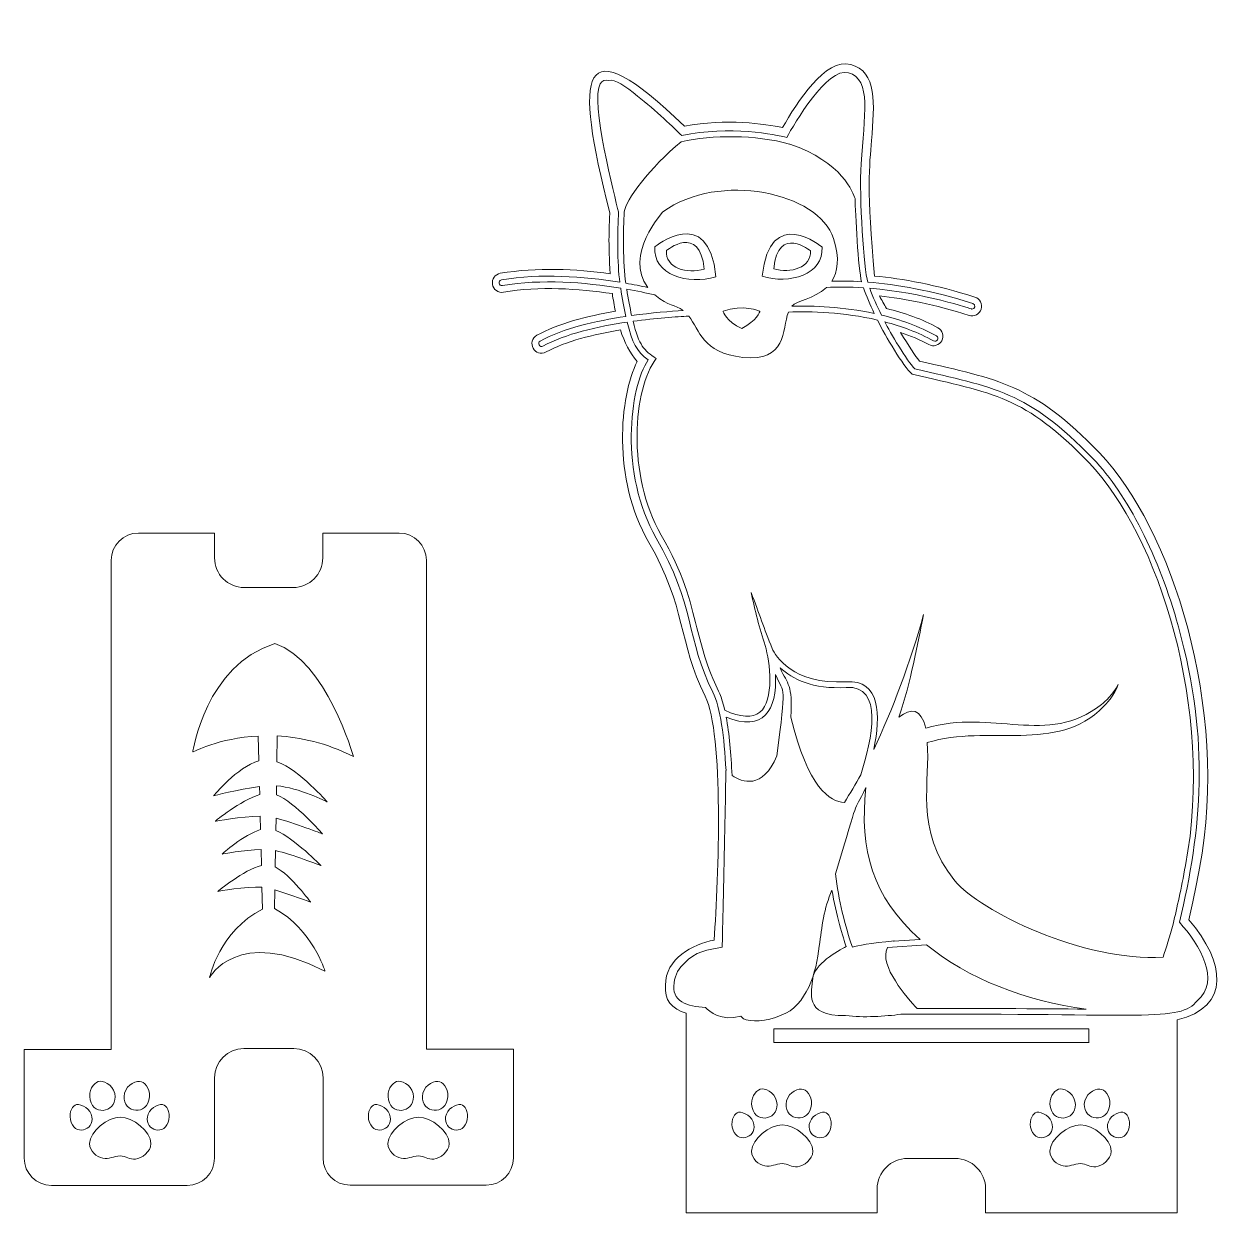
# Model space of a CAD drawing. Header units: inches. Extents: x 102 to 732, y 110 to 730.
import ezdxf

# ---------------------------------------------------------------- set-up
doc = ezdxf.new("R2010")
doc.units = ezdxf.units.IN
doc.header["$MEASUREMENT"] = 0
doc.layers.add('_U+0421_U+043B_U+043E_U+0439 1', color=7, linetype='Continuous')

# ---------------------------------------------------------------- blocks, each defined once
blk = doc.blocks.new('block 2')
at = {"layer": '_U+0421_U+043B_U+043E_U+0439 1', "color": 1, "lineweight": 9, "true_color": 0xff0000}
blk.add_lwpolyline([(657.61, 198.4), (493.21, 198.4), (493.21, 205.5), (657.51, 205.5), (657.51, 198.4), (657.61, 198.4)], dxfattribs=at)
for points, knots in [([(709.58, 262.39), (711.48, 270.48), (713.36, 279.53), (715.21, 289.35), (730.94, 373.25), (700.34, 467.11), (662.96, 505.95), (628.14, 542.14), (610.23, 544.15), (569.07, 553.88), (567.02, 556.31), (563.42, 561.85), (559.26, 568.73), (564.38, 567.02), (569.35, 564.96), (573.97, 562.45), (576.4, 561.14), (579.43, 562.04), (580.75, 564.46), (582.06, 566.89), (581.16, 569.92), (578.74, 571.24), (570.41, 575.76), (561.18, 578.97), (551.92, 581.24), (550.67, 583.43), (549.42, 585.64), (548.2, 587.84), (561.47, 586.4), (577.15, 583.37), (594.95, 577.67), (597.58, 576.83), (600.4, 578.28), (601.24, 580.91), (602.08, 583.54), (600.63, 586.35), (598, 587.19), (577.86, 593.65), (560.33, 596.85), (545.72, 598.21), (541.38, 642.28), (543.03, 656.39), (544.07, 668.84), (545.67, 688.13), (547.06, 704.8), (533.22, 708.57), (520.07, 712.16), (505.22, 688.65), (497.63, 675.63), (488.76, 677.45), (468.32, 680.56), (446.55, 676.32), (391.53, 729.58), (388.65, 705.22), (407.59, 631.22), (407.31, 626.8), (406.68, 613.85), (407.8, 599.35), (389.97, 601.84), (369.49, 602.9), (350.47, 599.61), (347.74, 599.14), (345.92, 596.55), (346.39, 593.83), (346.86, 591.11), (349.44, 589.29), (352.17, 589.75), (370.78, 592.97), (391.27, 591.66), (408.91, 589.01), (409.33, 585.92), (409.86, 582.83), (410.5, 579.81), (395.92, 577.34), (380.62, 573.45), (369.58, 567.33), (363.83, 564.14), (368.62, 555.36), (374.43, 558.58), (384.55, 564.19), (399.13, 567.79), (413.09, 570.08), (415.22, 563.62), (418.08, 557.88), (421.91, 553.65), (412.72, 535.46), (408.58, 492.69), (427.95, 459.27), (447.47, 425.6), (443.32, 407.01), (457.27, 379.1), (467.23, 359.19), (464.31, 284.57), (462, 251.9), (450.78, 249.43), (436.52, 242.48), (436.63, 228.11), (435.83, 220.89), (440.01, 215.88), (447.37, 213.68), (447.37, 213.68), (447.37, 109.65), (447.37, 109.65), (447.37, 109.65), (547, 109.59), (547, 109.59), (547, 109.59), (547, 122), (547, 122), (547, 130.83), (554.16, 137.99), (562.99, 137.99), (562.99, 137.99), (587.62, 137.99), (587.62, 137.99), (596.45, 137.99), (603.6, 130.83), (603.6, 122), (603.6, 122), (603.6, 109.59), (603.6, 109.59), (603.6, 109.59), (703.42, 109.59), (703.42, 109.59), (703.42, 109.59), (703.42, 210.2), (703.42, 210.2), (731.5, 216.94), (728.7, 240.33), (709.58, 262.39)], [0, 0, 0, 0, 1, 1, 1, 2, 2, 2, 3, 3, 3, 4, 4, 4, 5, 5, 5, 6, 6, 6, 7, 7, 7, 8, 8, 8, 9, 9, 9, 10, 10, 10, 11, 11, 11, 12, 12, 12, 13, 13, 13, 14, 14, 14, 15, 15, 15, 16, 16, 16, 17, 17, 17, 18, 18, 18, 19, 19, 19, 20, 20, 20, 21, 21, 21, 22, 22, 22, 23, 23, 23, 24, 24, 24, 25, 25, 25, 26, 26, 26, 27, 27, 27, 28, 28, 28, 29, 29, 29, 30, 30, 30, 31, 31, 31, 32, 32, 32, 33, 33, 33, 34, 34, 34, 35, 35, 35, 36, 36, 36, 37, 37, 37, 38, 38, 38, 39, 39, 39, 40, 40, 40, 41, 41, 41, 42, 42, 42, 43, 43, 43, 43]), ([(437.07, 611.45), (437.07, 611.45), (454.4, 625.76), (456.88, 601.82), (447.8, 599.07), (436.52, 602.37), (437.07, 611.45)], [0, 0, 0, 0, 1, 1, 1, 2, 2, 2, 2]), ([(512.24, 611.34), (512.77, 602.57), (501.87, 599.38), (493.09, 602.04), (495.49, 625.17), (512.24, 611.34), (512.24, 611.34)], [0, 0, 0, 0, 1, 1, 1, 2, 2, 2, 2]), ([(311.92, 194.93), (311.92, 194.93), (311.92, 449.93), (311.92, 449.93), (311.92, 457.73), (305.62, 464.13), (297.72, 464.13), (280.7, 464.13), (275.06, 464.13), (257.88, 464.13), (257.88, 464.13), (257.88, 451.23), (257.88, 451.23), (257.88, 442.67), (250.94, 435.73), (242.38, 435.73), (242.38, 435.73), (216.92, 435.73), (216.92, 435.73), (208.36, 435.73), (201.42, 442.67), (201.42, 451.23), (201.42, 451.23), (201.42, 464.13), (201.42, 464.13), (201.42, 464.13), (161.72, 464.13), (161.72, 464.13), (153.92, 464.13), (147.52, 457.83), (147.52, 449.93), (147.52, 449.93), (147.52, 194.83), (147.52, 194.83), (147.52, 194.83), (102.12, 194.83), (102.12, 194.83), (102.12, 194.83), (102.12, 138.13), (102.12, 138.13), (102.12, 130.33), (108.42, 123.93), (116.32, 123.93), (116.32, 123.93), (187.22, 123.93), (187.22, 123.93), (195.02, 123.93), (201.42, 130.23), (201.42, 138.13), (201.42, 138.13), (201.42, 180.04), (201.42, 180.04), (201.42, 188.48), (208.27, 195.33), (216.71, 195.33), (216.71, 195.33), (242.74, 195.33), (242.74, 195.33), (251.18, 195.33), (258.02, 188.48), (258.02, 180.04), (258.02, 180.04), (258.02, 138.23), (258.02, 138.23), (258.02, 130.43), (264.32, 124.03), (272.22, 124.03), (272.22, 124.03), (343.12, 124.03), (343.12, 124.03), (350.92, 124.03), (357.32, 130.33), (357.32, 138.23), (357.32, 138.23), (357.32, 194.93), (357.32, 194.93), (357.32, 194.93), (311.92, 194.93), (311.92, 194.93)], [0, 0, 0, 0, 1, 1, 1, 2, 2, 2, 3, 3, 3, 4, 4, 4, 5, 5, 5, 6, 6, 6, 7, 7, 7, 8, 8, 8, 9, 9, 9, 10, 10, 10, 11, 11, 11, 12, 12, 12, 13, 13, 13, 14, 14, 14, 15, 15, 15, 16, 16, 16, 17, 17, 17, 18, 18, 18, 19, 19, 19, 20, 20, 20, 21, 21, 21, 22, 22, 22, 23, 23, 23, 24, 24, 24, 25, 25, 25, 26, 26, 26, 26]), ([(234.18, 358.31), (234.18, 358.31), (233.97, 344.91), (233.97, 344.91), (245.96, 340.41), (260.12, 323.92), (260.12, 323.92), (260.12, 323.92), (245.44, 331.39), (233.77, 332.33), (233.77, 332.33), (233.69, 327.69), (233.69, 327.69), (243.64, 323.67), (257.67, 307.29), (257.67, 307.29), (257.67, 307.29), (242.76, 313.08), (233.5, 315.41), (233.5, 315.41), (233.39, 308.99), (233.39, 308.99), (242.93, 305), (257.03, 290.68), (257.03, 290.68), (257.03, 290.68), (241.55, 296.69), (233.23, 298.52), (233.23, 298.52), (233.09, 290), (233.09, 290), (241.32, 285.71), (251.56, 271.6), (251.56, 271.6), (251.56, 271.6), (240.87, 275.74), (232.9, 278.01), (232.9, 278.01), (232.74, 268.35), (232.74, 268.35), (252.69, 257.23), (259.02, 235.7), (259.02, 235.7), (213.39, 259.23), (198.82, 232.3), (198.82, 232.3), (198.82, 232.3), (204.1, 256.8), (226.44, 267.98), (226.44, 267.98), (226.16, 279.4), (226.16, 279.4), (217.75, 280.02), (203.13, 277.27), (203.13, 277.27), (203.13, 277.27), (216.81, 288.5), (225.88, 290.81), (225.88, 290.81), (225.68, 299.08), (225.68, 299.08), (216.78, 298.86), (205.41, 296.72), (205.41, 296.72), (205.41, 296.72), (216.56, 306.91), (225.42, 309.45), (225.42, 309.45), (225.25, 316.41), (225.25, 316.41), (215.43, 316.42), (201.73, 313.84), (201.73, 313.84), (201.73, 313.84), (214.94, 324.69), (224.97, 327.78), (224.97, 327.78), (224.87, 331.89), (224.87, 331.89), (213.69, 330.51), (200.98, 327.13), (200.98, 327.13), (200.98, 327.13), (213.18, 342.07), (224.54, 345.37), (224.54, 345.37), (224.22, 358.3), (224.22, 358.3), (203.7, 357.22), (190.08, 349.97), (190.08, 349.97), (190.08, 349.97), (196.7, 395.25), (232.8, 406.48), (259.83, 397.8), (273.89, 347.57), (273.89, 347.57), (259.67, 354.8), (246.11, 357.71), (234.18, 358.31)], [0, 0, 0, 0, 1, 1, 1, 2, 2, 2, 3, 3, 3, 4, 4, 4, 5, 5, 5, 6, 6, 6, 7, 7, 7, 8, 8, 8, 9, 9, 9, 10, 10, 10, 11, 11, 11, 12, 12, 12, 13, 13, 13, 14, 14, 14, 15, 15, 15, 16, 16, 16, 17, 17, 17, 18, 18, 18, 19, 19, 19, 20, 20, 20, 21, 21, 21, 22, 22, 22, 23, 23, 23, 24, 24, 24, 25, 25, 25, 26, 26, 26, 27, 27, 27, 28, 28, 28, 29, 29, 29, 30, 30, 30, 31, 31, 31, 32, 32, 32, 33, 33, 33, 33]), ([(140.72, 178.05), (143.05, 178.83), (148.24, 176.69), (149.36, 171.8), (151.46, 162.59), (138.65, 159.3), (136.55, 168.51), (135.43, 173.4), (138.39, 177.27), (140.72, 178.05)], [0, 0, 0, 0, 1, 1, 1, 2, 2, 2, 3, 3, 3, 3]), ([(154.49, 171.96), (155.73, 176.82), (161.04, 178.84), (163.36, 178.01), (165.67, 177.17), (168.46, 173.22), (167.22, 168.36), (164.9, 159.21), (152.17, 162.81), (154.49, 171.96)], [0, 0, 0, 0, 1, 1, 1, 2, 2, 2, 3, 3, 3, 3]), ([(296.31, 178.05), (298.64, 178.83), (303.83, 176.69), (304.95, 171.8), (307.05, 162.59), (294.24, 159.3), (292.14, 168.51), (291.02, 173.4), (293.98, 177.27), (296.31, 178.05)], [0, 0, 0, 0, 1, 1, 1, 2, 2, 2, 3, 3, 3, 3]), ([(310.08, 171.96), (311.32, 176.82), (316.63, 178.84), (318.95, 178.01), (321.26, 177.17), (324.04, 173.22), (322.81, 168.36), (320.49, 159.21), (307.76, 162.81), (310.08, 171.96)], [0, 0, 0, 0, 1, 1, 1, 2, 2, 2, 3, 3, 3, 3]), ([(126.65, 156.71), (125.12, 160.71), (126.8, 164.88), (128.67, 165.82), (130.55, 166.76), (135.56, 165.03), (137.09, 161.03), (139.97, 153.49), (129.53, 149.17), (126.65, 156.71)], [0, 0, 0, 0, 1, 1, 1, 2, 2, 2, 3, 3, 3, 3]), ([(177.21, 156.71), (174.33, 149.17), (163.89, 153.49), (166.77, 161.03), (168.3, 165.03), (173.31, 166.76), (175.18, 165.82), (177.06, 164.88), (178.74, 160.71), (177.21, 156.71)], [0, 0, 0, 0, 1, 1, 1, 2, 2, 2, 3, 3, 3, 3]), ([(282.24, 156.71), (280.71, 160.71), (282.39, 164.88), (284.26, 165.82), (286.14, 166.76), (291.15, 165.03), (292.68, 161.03), (295.56, 153.49), (285.12, 149.17), (282.24, 156.71)], [0, 0, 0, 0, 1, 1, 1, 2, 2, 2, 3, 3, 3, 3]), ([(332.8, 156.71), (329.92, 149.17), (319.48, 153.49), (322.36, 161.03), (323.89, 165.03), (328.9, 166.76), (330.77, 165.82), (332.65, 164.88), (334.33, 160.71), (332.8, 156.71)], [0, 0, 0, 0, 1, 1, 1, 2, 2, 2, 3, 3, 3, 3]), ([(160.28, 137.67), (157.19, 137.26), (155.19, 139.28), (152.27, 139.28), (148.87, 139.28), (146.34, 137.33), (143.14, 138.05), (139.94, 138.77), (136.3, 141.69), (136.3, 145.69), (136.3, 152.19), (145.8, 159.47), (152.27, 159.47), (158.74, 159.47), (168.23, 152.19), (168.23, 145.69), (168.23, 141.34), (163.37, 138.08), (160.28, 137.67)], [0, 0, 0, 0, 1, 1, 1, 2, 2, 2, 3, 3, 3, 4, 4, 4, 5, 5, 5, 6, 6, 6, 6]), ([(315.87, 137.67), (312.77, 137.26), (310.78, 139.28), (307.86, 139.28), (304.46, 139.28), (301.93, 137.33), (298.73, 138.05), (295.53, 138.77), (291.89, 141.69), (291.89, 145.69), (291.89, 152.19), (301.39, 159.47), (307.86, 159.47), (314.32, 159.47), (323.82, 152.19), (323.82, 145.69), (323.82, 141.34), (318.96, 138.08), (315.87, 137.67)], [0, 0, 0, 0, 1, 1, 1, 2, 2, 2, 3, 3, 3, 4, 4, 4, 5, 5, 5, 6, 6, 6, 6])]:
    blk.add_open_spline(points, degree=3, knots=knots, dxfattribs=at)
at = {"layer": '_U+0421_U+043B_U+043E_U+0439 1', "color": 7, "lineweight": 9, "true_color": 0xffffff}
for points, knots in [([(714.06, 220.3), (704.49, 208.69), (687.35, 213.99), (559.36, 213.15), (551.34, 212.14), (539.92, 211.23), (530.59, 212.54), (507.88, 211.98), (513.18, 225.22), (513.48, 231.85), (513.8, 238.92), (526.6, 246.29), (530.82, 248.53), (529.52, 252.51), (525.46, 265.49), (523.42, 277.88), (519.26, 268.58), (518.21, 258.55), (516.8, 248.77), (515.4, 234.92), (510.17, 217.45), (497, 212.67), (489.24, 209.25), (480.73, 208.97), (477.25, 210.81), (477.25, 210.81), (476.03, 211.94), (475.95, 212.25), (465.92, 209), (459.31, 214.86), (457.48, 216.78), (448.04, 216.86), (439.34, 220.21), (441.19, 229.52), (441.54, 233.95), (443.72, 237.37), (446.69, 240), (451.63, 245.76), (458.93, 246.93), (466.24, 248.1), (466.26, 248.44), (468.14, 339.95), (468.14, 340.29), (468.14, 340.29), (468.16, 340.27), (468.19, 340.24), (467.31, 357.8), (465.29, 373.15), (461.3, 381.12), (447.67, 408.39), (451.75, 427.2), (431.84, 461.53), (412.35, 495.17), (417.93, 540.03), (427.54, 554.44), (421.52, 558.91), (419.27, 563.65), (416.71, 574.17), (401.21, 571.87), (384.25, 568.03), (372.73, 561.64), (371, 560.68), (369.55, 563.31), (371.28, 564.27), (383.2, 570.88), (400.36, 574.82), (416.01, 577.16), (415.03, 581.55), (414.12, 586.43), (413.27, 591.86), (394.51, 594.94), (371.96, 596.73), (351.57, 593.21), (349.63, 592.86), (349.1, 595.82), (351.06, 596.16), (371.47, 599.69), (393.95, 597.99), (412.8, 594.96), (411.42, 604.36), (411.6, 622.2), (412.13, 631.64), (410.32, 638.57), (397.26, 689.69), (402.58, 698.52), (403.6, 700.21), (405.05, 700.56), (406.98, 700.26), (410.18, 701.09), (415.94, 697.23), (422.02, 691.93), (431.45, 684.77), (441.42, 675.1), (445.12, 671.43), (470.08, 676.9), (494.38, 671.83), (499.88, 670.52), (503.67, 677.37), (520.94, 707.26), (532.04, 704.23), (544.4, 700.86), (540.18, 681.84), (538.64, 656.7), (537.57, 639.21), (540.17, 601.36), (542.1, 595.03), (557.07, 593.88), (575.47, 590.74), (596.94, 583.86), (598.56, 583.34), (598.19, 580.94), (596.48, 580.94), (596.48, 580.94), (571.07, 589.58), (543.16, 591.85), (544.78, 587.31), (546.9, 582.62), (549.25, 577.84), (558.99, 575.47), (568.83, 572.01), (577.94, 566.97), (579.66, 566.02), (578.23, 563.38), (576.48, 564.35), (568.4, 568.82), (559.7, 572.03), (551.01, 574.31), (553.71, 568.97), (562.56, 553.81), (566.71, 549.82), (608.04, 540), (625.51, 538.38), (659.72, 502.83), (677.54, 484.32), (694.15, 451.59), (704.17, 415.27), (720.75, 355.19), (716.25, 309.44), (704.66, 261.13), (715.51, 249.36), (726.25, 230.72), (714.06, 220.3)], [0, 0, 0, 0, 1, 1, 1, 2, 2, 2, 3, 3, 3, 4, 4, 4, 5, 5, 5, 6, 6, 6, 7, 7, 7, 8, 8, 8, 9, 9, 9, 10, 10, 10, 11, 11, 11, 12, 12, 12, 13, 13, 13, 14, 14, 14, 15, 15, 15, 16, 16, 16, 17, 17, 17, 18, 18, 18, 19, 19, 19, 20, 20, 20, 21, 21, 21, 22, 22, 22, 23, 23, 23, 24, 24, 24, 25, 25, 25, 26, 26, 26, 27, 27, 27, 28, 28, 28, 29, 29, 29, 30, 30, 30, 31, 31, 31, 32, 32, 32, 33, 33, 33, 34, 34, 34, 35, 35, 35, 36, 36, 36, 37, 37, 37, 38, 38, 38, 39, 39, 39, 40, 40, 40, 41, 41, 41, 42, 42, 42, 43, 43, 43, 44, 44, 44, 45, 45, 45, 46, 46, 46, 47, 47, 47, 47]), ([(427.4, 592.26), (414.65, 609.06), (435.31, 631.7), (435.31, 631.7), (464.64, 652.94), (516.64, 641.79), (524.24, 617.79), (527.58, 607.25), (526.52, 600.31), (523.32, 595.5), (527.95, 595.64), (533.17, 595.58), (538.92, 595.24), (537.15, 601.36), (535.66, 631.52), (535.47, 638.66), (534.73, 641.25), (528.97, 657.79), (501.4, 667.03), (501.4, 667.03), (501.39, 667.03), (501.39, 667.03), (483.53, 671.89), (461.07, 672), (444.75, 668.27), (428.72, 654.92), (415.51, 637.54), (415.14, 631.69), (414.58, 622.64), (414.39, 604.54), (415.9, 594.45), (419.94, 593.76), (423.8, 593.02), (427.4, 592.26)], [0, 0, 0, 0, 1, 1, 1, 2, 2, 2, 3, 3, 3, 4, 4, 4, 5, 5, 5, 6, 6, 6, 7, 7, 7, 8, 8, 8, 9, 9, 9, 10, 10, 10, 11, 11, 11, 11]), ([(431, 613.39), (430.11, 598.74), (448.31, 593.42), (462.96, 597.86), (458.96, 636.47), (431, 613.39), (431, 613.39)], [0, 0, 0, 0, 1, 1, 1, 2, 2, 2, 2]), ([(518.3, 613.28), (518.3, 613.28), (490.93, 635.88), (487.01, 598.07), (501.36, 593.73), (519.17, 598.94), (518.3, 613.28)], [0, 0, 0, 0, 1, 1, 1, 2, 2, 2, 2]), ([(539.91, 592.08), (532.58, 592.55), (526.1, 592.56), (520.57, 592.29), (513.78, 585.96), (505.19, 585.65), (502.49, 582.47), (513.71, 582.73), (529.33, 582.17), (545.5, 578.7), (543.33, 583.24), (541.39, 587.71), (539.91, 592.08)], [0, 0, 0, 0, 1, 1, 1, 2, 2, 2, 3, 3, 3, 4, 4, 4, 4]), ([(418.98, 577.59), (429.59, 579.06), (439.27, 579.82), (445.85, 580.19), (441.33, 583.68), (438.56, 582.01), (431.08, 588.39), (426.62, 589.39), (421.67, 590.41), (416.39, 591.33), (417.19, 586.28), (418.06, 581.71), (418.98, 577.59)], [0, 0, 0, 0, 1, 1, 1, 2, 2, 2, 3, 3, 3, 4, 4, 4, 4]), ([(701.48, 260.11), (701.48, 260.11), (701.36, 260.24), (701.36, 260.24), (703.5, 269.14), (705.49, 278.24), (707.84, 290.73), (723.13, 372.29), (693.65, 463.25), (657.56, 500.74), (623.82, 535.81), (607.88, 536.92), (565.26, 547.08), (560.45, 551.35), (551.5, 566.56), (547.19, 575.25), (529.6, 579.33), (512.42, 579.8), (500.76, 579.42), (497.22, 570.27), (500.02, 553.14), (476.96, 555.78), (455.5, 558.25), (454.67, 569.84), (448.72, 577.32), (442.41, 577), (431.63, 576.24), (419.69, 574.6), (422.84, 561.79), (425.41, 559.49), (431.82, 555.12), (419.75, 539.86), (416.24, 494.43), (434.44, 463.04), (445.85, 443.36), (449.48, 428.83), (453, 414.78), (461.45, 380.99), (464.01, 387.21), (467.53, 371.71), (475.87, 367.93), (482.04, 367.6), (485.87, 370.73), (493.36, 376.85), (491.35, 396.83), (488.54, 405.45), (485.71, 414.57), (483.24, 423.78), (481.31, 433.12), (485.49, 421.96), (488.03, 414.71), (492.28, 403.91), (493.94, 400.38), (502.88, 384.89), (530.75, 386.61), (548.83, 387.74), (549.05, 368.97), (545.21, 351.33), (554.62, 370.99), (564.55, 397.09), (571.24, 421.62), (567.94, 405.88), (564.75, 386.86), (558.35, 368.2), (564.85, 373.01), (569.8, 372.86), (572.35, 362.31), (607.28, 372.91), (635.43, 352.5), (664.07, 374.71), (665.91, 376.41), (670.05, 379.88), (672.64, 385.12), (672.64, 385.12), (672.65, 385.12), (672.65, 385.12), (670.6, 379.1), (666.09, 374.74), (665.08, 373.61), (640.61, 348.7), (605.18, 364.78), (573.1, 354.83), (575.1, 336.14), (565.97, 309.21), (587.54, 282.78), (600.56, 266.84), (654.52, 240.52), (696.14, 242.95), (697.73, 248.1), (699.61, 253.09), (701.34, 260.23), (701.34, 260.23), (701.4, 260.18), (701.48, 260.11)], [0, 0, 0, 0, 1, 1, 1, 2, 2, 2, 3, 3, 3, 4, 4, 4, 5, 5, 5, 6, 6, 6, 7, 7, 7, 8, 8, 8, 9, 9, 9, 10, 10, 10, 11, 11, 11, 12, 12, 12, 13, 13, 13, 14, 14, 14, 15, 15, 15, 16, 16, 16, 17, 17, 17, 18, 18, 18, 19, 19, 19, 20, 20, 20, 21, 21, 21, 22, 22, 22, 23, 23, 23, 24, 24, 24, 25, 25, 25, 26, 26, 26, 27, 27, 27, 28, 28, 28, 29, 29, 29, 30, 30, 30, 31, 31, 31, 31]), ([(466.64, 579.79), (466.64, 579.79), (468.14, 574.54), (476.39, 570.79), (484.14, 574.79), (485.89, 579.79), (485.89, 579.79), (485.89, 579.79), (476.89, 583.79), (466.64, 579.79)], [0, 0, 0, 0, 1, 1, 1, 2, 2, 2, 3, 3, 3, 3]), ([(493.98, 390.43), (494.91, 371.57), (487.58, 360.31), (468.27, 368.13), (469.89, 359.57), (470.84, 349.01), (471.35, 337.7), (476.61, 334.18), (487.25, 330.17), (494.78, 347.89), (499.58, 387.13), (498.8, 379.02), (493.98, 390.43)], [0, 0, 0, 0, 1, 1, 1, 2, 2, 2, 3, 3, 3, 4, 4, 4, 4]), ([(529.95, 323.67), (532.93, 328.36), (535.79, 333.16), (538.48, 338.07), (544.47, 356.73), (550.51, 384.83), (530.94, 383.62), (513.3, 382.52), (502.62, 388.21), (496.48, 393.78), (500.44, 384.76), (502.97, 385.55), (502.06, 368.18), (510.82, 331.13), (522.52, 323.94), (529.95, 323.67)], [0, 0, 0, 0, 1, 1, 1, 2, 2, 2, 3, 3, 3, 4, 4, 4, 5, 5, 5, 5]), ([(555.86, 251.42), (555.74, 251.35), (555.64, 251.28), (555.53, 251.21), (555.53, 251.21), (569.47, 252.22), (569.47, 252.22), (544.44, 274.41), (537.64, 299.01), (541.18, 331.37), (533.5, 315.82), (538.48, 330.11), (525.32, 286.39), (526.96, 272.6), (530.18, 259.64), (534.08, 248.21), (536.79, 248.93), (543.51, 250.42), (555.86, 251.42)], [0, 0, 0, 0, 1, 1, 1, 2, 2, 2, 3, 3, 3, 4, 4, 4, 5, 5, 5, 6, 6, 6, 6]), ([(656.1, 215.84), (624.4, 220.04), (594.26, 231.75), (572.72, 249.45), (572.72, 249.45), (552.43, 247.98), (552.43, 247.98), (547.54, 238.66), (563.01, 221.35), (567.94, 216.19), (595.76, 216.28), (632.28, 216.04), (656.1, 215.84)], [0, 0, 0, 0, 1, 1, 1, 2, 2, 2, 3, 3, 3, 4, 4, 4, 4]), ([(494.61, 167.79), (493.49, 172.68), (488.3, 174.83), (485.97, 174.05), (483.64, 173.27), (480.68, 169.39), (481.8, 164.5), (483.9, 155.3), (496.71, 158.59), (494.61, 167.79)], [0, 0, 0, 0, 1, 1, 1, 2, 2, 2, 3, 3, 3, 3]), ([(512.47, 164.36), (513.71, 169.22), (510.92, 173.17), (508.61, 174.01), (506.3, 174.84), (500.98, 172.82), (499.75, 167.96), (497.42, 158.81), (510.15, 155.21), (512.47, 164.36)], [0, 0, 0, 0, 1, 1, 1, 2, 2, 2, 3, 3, 3, 3]), ([(650.2, 167.79), (649.08, 172.68), (643.89, 174.83), (641.56, 174.05), (639.23, 173.27), (636.27, 169.39), (637.39, 164.5), (639.49, 155.3), (652.3, 158.59), (650.2, 167.79)], [0, 0, 0, 0, 1, 1, 1, 2, 2, 2, 3, 3, 3, 3]), ([(668.06, 164.36), (669.3, 169.22), (666.51, 173.17), (664.2, 174.01), (661.89, 174.84), (656.57, 172.82), (655.34, 167.96), (653.01, 158.81), (665.74, 155.21), (668.06, 164.36)], [0, 0, 0, 0, 1, 1, 1, 2, 2, 2, 3, 3, 3, 3]), ([(482.34, 157.02), (480.81, 161.03), (475.8, 162.76), (473.93, 161.82), (472.05, 160.88), (470.37, 156.71), (471.9, 152.71), (474.78, 145.17), (485.22, 149.49), (482.34, 157.02)], [0, 0, 0, 0, 1, 1, 1, 2, 2, 2, 3, 3, 3, 3]), ([(522.46, 152.71), (519.58, 145.17), (509.14, 149.49), (512.02, 157.02), (513.55, 161.03), (518.56, 162.76), (520.44, 161.82), (522.32, 160.88), (523.99, 156.71), (522.46, 152.71)], [0, 0, 0, 0, 1, 1, 1, 2, 2, 2, 3, 3, 3, 3]), ([(637.93, 157.02), (636.4, 161.03), (631.39, 162.76), (629.52, 161.82), (627.64, 160.88), (625.96, 156.71), (627.49, 152.71), (630.37, 145.17), (640.81, 149.49), (637.93, 157.02)], [0, 0, 0, 0, 1, 1, 1, 2, 2, 2, 3, 3, 3, 3]), ([(676.03, 161.82), (674.15, 162.76), (669.14, 161.03), (667.61, 157.02), (664.73, 149.49), (675.17, 145.17), (678.05, 152.71), (679.58, 156.71), (677.9, 160.88), (676.03, 161.82)], [0, 0, 0, 0, 1, 1, 1, 2, 2, 2, 3, 3, 3, 3]), ([(497.52, 155.47), (491.05, 155.47), (481.56, 148.19), (481.56, 141.69), (481.56, 137.69), (485.19, 134.76), (488.39, 134.04), (491.59, 133.33), (494.12, 135.27), (497.52, 135.27), (500.44, 135.27), (502.44, 133.26), (505.53, 133.67), (508.62, 134.08), (513.49, 137.34), (513.49, 141.69), (513.49, 148.19), (503.99, 155.47), (497.52, 155.47)], [0, 0, 0, 0, 1, 1, 1, 2, 2, 2, 3, 3, 3, 4, 4, 4, 5, 5, 5, 6, 6, 6, 6]), ([(653.11, 155.47), (646.64, 155.47), (637.15, 148.19), (637.15, 141.69), (637.15, 137.69), (640.78, 134.76), (643.98, 134.04), (647.18, 133.33), (649.71, 135.27), (653.11, 135.27), (656.03, 135.27), (658.03, 133.26), (661.12, 133.67), (664.21, 134.08), (669.07, 137.34), (669.07, 141.69), (669.07, 148.19), (659.58, 155.47), (653.11, 155.47)], [0, 0, 0, 0, 1, 1, 1, 2, 2, 2, 3, 3, 3, 4, 4, 4, 5, 5, 5, 6, 6, 6, 6])]:
    blk.add_open_spline(points, degree=3, knots=knots, dxfattribs=at)

msp = doc.modelspace()

# ---------------------------------------------------------------- block references
at = {"layer": '_U+0421_U+043B_U+043E_U+0439 1'}
msp.add_blockref('block 2', (0, 0), dxfattribs=at)

doc.saveas('drawing.dxf')
